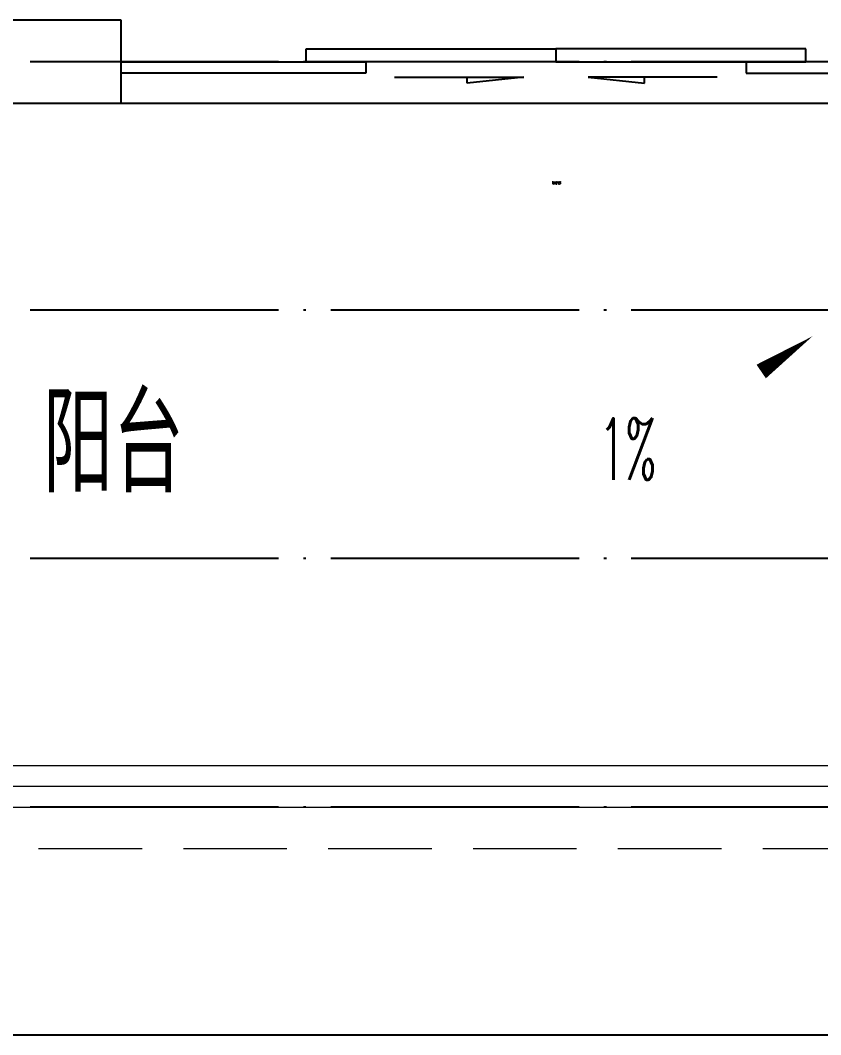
# Model space of a CAD drawing. Extents: x 27938 to 1507990, y 110129 to 923079.
# Drawn here: x 846622 to 848557, y 517690 to 520140 of the extents above; entities that cross this region are included whole.
import ezdxf

# ---------------------------------------------------------------- set-up
doc = ezdxf.new("R2010")
doc.units = 0
doc.header["$LTSCALE"] = 1000
doc.header["$MEASUREMENT"] = 0
doc.linetypes.add('DASH', pattern=[0.35, 0.25, -0.1])
doc.linetypes.add('DOTE', pattern=[2.42, 2, -0.2, 0.02, -0.2])
for name, color, linetype in [('DOTE', 1, 'Continuous'), ('PUB_TEXT', 4, 'Continuous'), ('WALL', 9, 'Continuous'), ('WINDOW', 4, 'Continuous'), ('WINDOW_TEXT', 7, 'Continuous'), ('看线', 251, 'Continuous')]:
    doc.layers.add(name, color=color, linetype=linetype)
for name, color, linetype, lineweight in [('平面-排水沟', 86, 'Continuous', 15), ('平面-栏杆', 135, 'Continuous', 15), ('平面-看线', 45, 'Continuous', 15)]:
    doc.layers.add(name, color=color, linetype=linetype, lineweight=lineweight)
doc.styles.add('_TCH_DIM', font='SIMPLEX.shx', dxfattribs={"width": 0.7, "bigfont": 'GBCBIG.shx'})
doc.styles.add('_TCH_WINDOW', font='SIMPLEX.shx', dxfattribs={"width": 0.7, "height": 3.5, "bigfont": 'GBCBIG.shx'})
doc.styles.get("Standard").update_dxf_attribs({"font": 'gbenor.shx', "bigfont": 'gbcbig.shx'})

# ---------------------------------------------------------------- blocks, each defined once
blk = doc.blocks.new('GDGDGDSDA')
at = {"layer": 'DOTE', "color": 0, "linetype": 'DOTE', "ltscale": 0.3}
for p, q in [((471334.8, 363358.3), (417334.8, 363358.3)), ((471334.8, 362758.3), (417334.8, 362758.3)), ((471334.8, 362158.3), (417334.8, 362158.3)), ((471334.8, 361558.3), (417334.8, 361558.3))]:
    blk.add_line(p, q, dxfattribs=at)
blk = doc.blocks.new('$DorLib2D$00000138')
at = {"color": 0, "linetype": 'Continuous'}
for p, q in [((-0.2875, 0), (-0.2875, 0.1538)), ((-0.2875, 0.1538), (0, 0.1538)), ((0, 0.1538), (0, 0)), ((0.2875, 0.1538), (0, 0.1538)), ((0.2875, 0), (0.2875, 0.1538)), ((-0.5, -0.1399), (-0.5, 0)), ((-0.5, 0), (-0.2188, 0)), ((0, 0), (-0.2875, 0)), ((-0.2188, 0), (-0.2188, -0.1399)), ((0, 0), (0.2875, 0)), ((0.2188, 0), (0.2188, -0.1399)), ((0.5, 0), (0.2188, 0)), ((0.5, 0), (0.5, -0.1946)), ((0.5, -0.1399), (0.5, 0)), ((-0.2188, -0.1399), (-0.5, -0.1399)), ((0.2188, -0.1399), (0.5, -0.1399)), ((-0.1857, -0.186), (-0.037, -0.186)), ((-0.037, -0.186), (-0.1019, -0.2583)), ((-0.1019, -0.2583), (-0.1019, -0.186)), ((0.1857, -0.186), (0.037, -0.186)), ((0.037, -0.186), (0.1019, -0.2583)), ((0.1019, -0.2583), (0.1019, -0.186))]:
    blk.add_line(p, q, dxfattribs=at)

msp = doc.modelspace()

# ---------------------------------------------------------------- linework, layer by layer
at = {"layer": 'WALL', "color": 8}
for p, q in [((846866.6, 520140.4), (846066.7, 520140.4)), ((846866.6, 519940.4), (846866.6, 520140.4)), ((846066.7, 519940.4), (846866.6, 519940.4))]:
    msp.add_line(p, q, dxfattribs=at)
at = {"layer": 'WINDOW', "color": 8}
msp.add_line((846866.6, 519940.4), (848966.6, 519940.4), dxfattribs=at)
at = {"layer": '平面-排水沟', "color": 8}
msp.add_lwpolyline([(848181.3, 519133.4, 0, 0, 0), (848536.4, 519377.1, 0, 40, 0), (848412.7, 519292.2, 0, 0, 0)], format="xyseb", dxfattribs=at)
at = {"layer": '平面-栏杆', "color": 8}
for points in [[(844566.6, 518290.4), (849216.6, 518290.4)], [(844566.6, 518240.4), (849216.6, 518240.4)]]:
    msp.add_lwpolyline(points, dxfattribs=at)
at = {"layer": '平面-看线', "color": 8}
msp.add_lwpolyline([(844566.6, 518340.4), (849216.6, 518340.4)], dxfattribs=at)
at = {"layer": '平面-看线', "color": 8, "linetype": 'DASH'}
msp.add_lwpolyline([(844566.6, 518140.4), (849216.6, 518140.4)], dxfattribs=at)
at = {"layer": '看线', "color": 8}
msp.add_lwpolyline([(830316.6, 519340.4), (830316.6, 517690.4), (850516.6, 517690.4), (850516.6, 519190.4), (852916.6, 519190.4)], dxfattribs=at)

# ---------------------------------------------------------------- block references
at = {"layer": 'DOTE', "color": 169}
msp.add_blockref('GDGDGDSDA', (408581.8, 156682.1), dxfattribs=at)
at = {"layer": 'WINDOW', "color": 8}
ref = msp.add_blockref('$DorLib2D$00000138', (847916.6, 520040.4), dxfattribs=dict(at, xscale=2100, yscale=200, zscale=2100, rotation=1.055716874123975e-09))
ref.add_attrib('A', 'TLM2123', (847907.5, 519745), dxfattribs={"layer": 'WINDOW_TEXT', "color": 8, "ltscale": 0.5, "height": 5.95, "rotation": 0, "style": '_TCH_WINDOW', "width": 0.494118})

# ---------------------------------------------------------------- texts
at = {"layer": 'PUB_TEXT', "color": 8}
msp.add_text('阳台', height=236.31, dxfattribs=at).set_placement((846677.1, 518999.7))
at = {"layer": '平面-排水沟', "color": 7, "style": '_TCH_DIM', "width": 0.494118}
msp.add_text('1%', height=148.75, dxfattribs=at).set_placement((848021, 519030.6))

doc.saveas('drawing.dxf')
